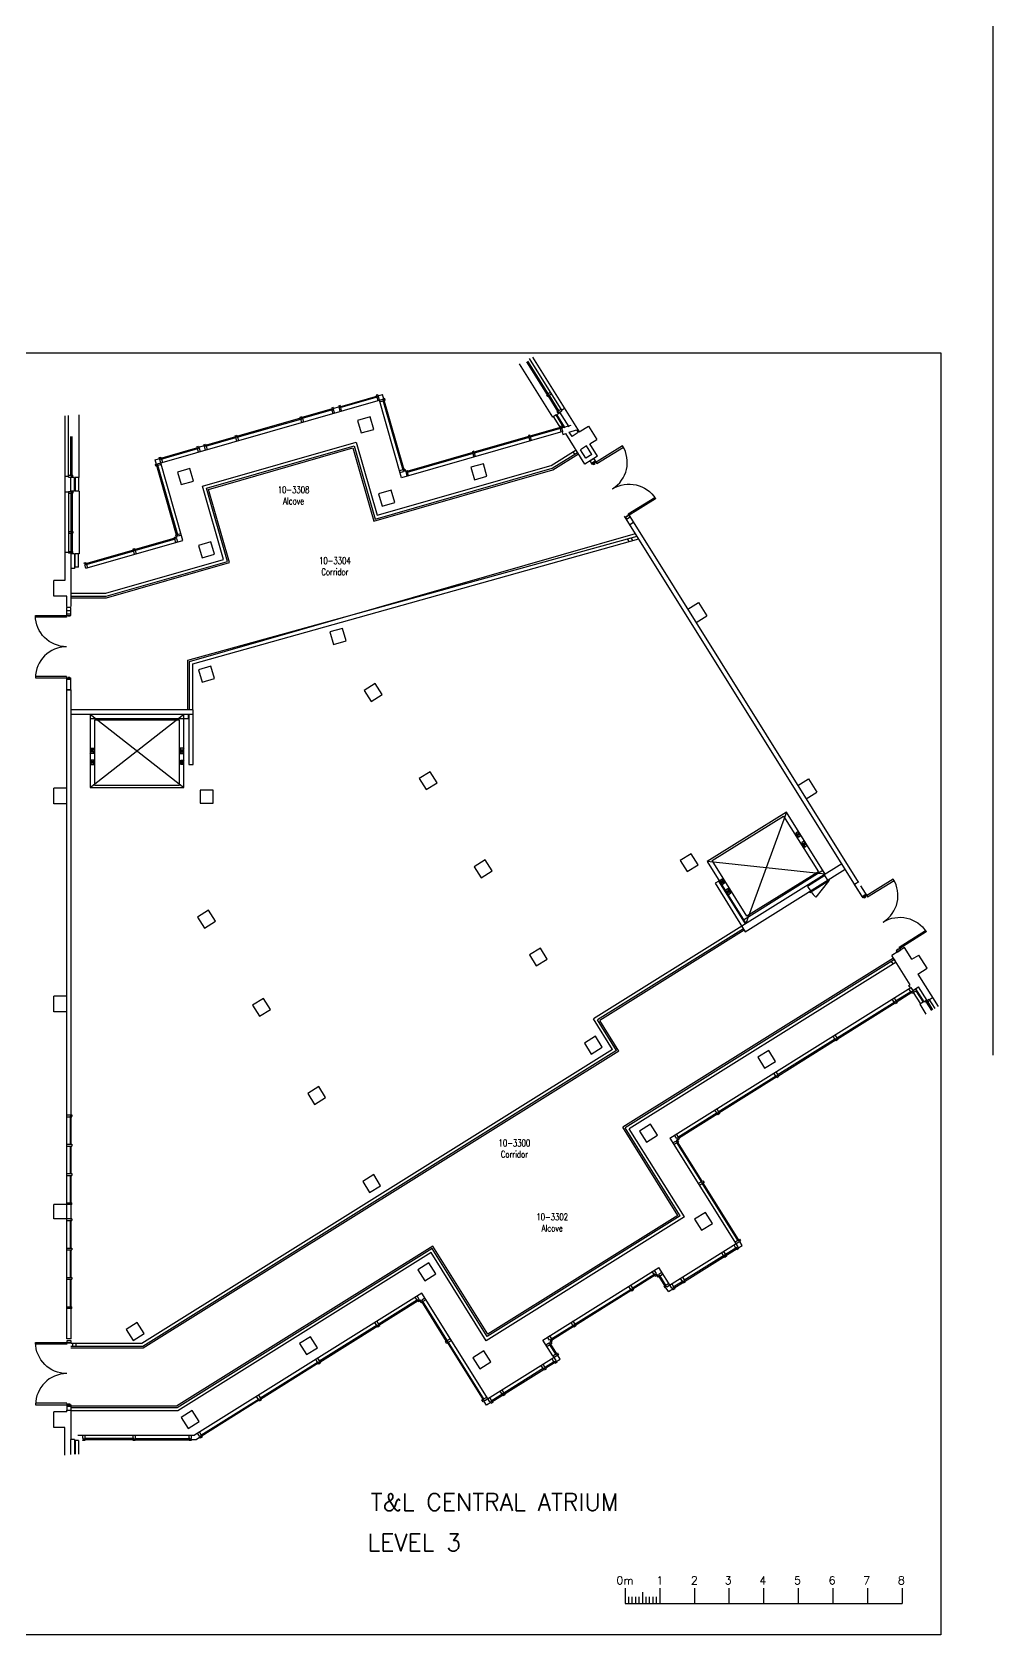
# Model space of a CAD drawing. Extents: x 11182 to 734459, y -1391328 to 152085.
# Drawn here: x 42582 to 70325, y -1153442 to -1107169 of the extents above; entities that cross this region are included whole.
import ezdxf
from ezdxf.enums import TextEntityAlignment as Align

# ---------------------------------------------------------------- set-up
doc = ezdxf.new("R2010")
doc.units = 0
doc.header["$LTSCALE"] = 500
doc.header["$MEASUREMENT"] = 0
doc.layers.get('0').update_dxf_attribs({"linetype": 'CONTINUOUS'})
doc.layers.add('0_Defpoints', color=106, linetype='CONTINUOUS', plot=False)
for name, color, linetype in [('0_room_data', 7, 'CONTINUOUS'), ('0_text', 7, 'CONTINUOUS'), ('1_Wall_Exist', 251, 'CONTINUOUS'), ('3_Text', 7, 'CONTINUOUS')]:
    doc.layers.add(name, color=color, linetype=linetype)
doc.styles.add('1_200', font='simplex.shx', dxfattribs={"width": 0.75, "height": 460})
doc.styles.get("Standard").update_dxf_attribs({"font": 'ROMANS', "height": 200})

# ---------------------------------------------------------------- blocks, each defined once
blk = doc.blocks.new('room_data')
at = {"layer": '3_Text', "style": '1_200', "width": 0.75}
for tag, p in [('ROOMNUM', (0, 0)), ('ROOMUSE', (0, -575))]:
    blk.add_attdef(tag, text='', height=345, dxfattribs=at).set_placement(p, align=Align.MIDDLE_CENTER)

msp = doc.modelspace()

# ---------------------------------------------------------------- linework, layer by layer
for p, q in [((59704, -1152091), (59704, -1152537)), ((60704, -1152091), (60704, -1152537)), ((61704, -1152091), (61704, -1152537)), ((62704, -1152091), (62704, -1152537)), ((63704, -1152091), (63704, -1152537)), ((64704, -1152091), (64704, -1152537)), ((65704, -1152091), (65704, -1152537)), ((66704, -1152091), (66704, -1152537)), ((67704, -1152091), (67704, -1152537)), ((59704, -1152537), (67704, -1152537)), ((59804, -1152337), (59804, -1152537)), ((59904, -1152337), (59904, -1152537)), ((60004, -1152337), (60004, -1152537)), ((60104, -1152337), (60104, -1152537)), ((60204, -1152205), (60204, -1152537)), ((60304, -1152337), (60304, -1152537)), ((60404, -1152337), (60404, -1152537)), ((60504, -1152337), (60504, -1152537)), ((60604, -1152337), (60604, -1152537))]:
    msp.add_line(p, q)
at = {"layer": '0_Defpoints'}
msp.add_line((70325, -1033261), (70325, -1136702), dxfattribs=at)
msp.add_lwpolyline([(11182, -1116426), (68816, -1116426), (68816, -1153442), (11182, -1153442)], close=True, dxfattribs=at)
at = {"layer": '1_Wall_Exist'}
for p, q in [((57617, -1118284), (56658, -1116749)), ((56857, -1116685), (57456, -1117644)), ((56889, -1116666), (57488, -1117624)), ((56931, -1116596), (57875, -1118106)), ((57032, -1116553), (58382, -1118713)), ((46200, -1119634), (52708, -1117767)), ((51471, -1117984), (52701, -1117631)), ((52545, -1117708), (51493, -1118010)), ((52566, -1117641), (52518, -1117655)), ((52518, -1117655), (52526, -1117682)), ((52534, -1117712), (52562, -1117809)), ((52537, -1117679), (52545, -1117708)), ((52569, -1117702), (52561, -1117672)), ((52574, -1117668), (52566, -1117641)), ((52582, -1117698), (52569, -1117702)), ((53253, -1120035), (52582, -1117698)), ((52624, -1117844), (52722, -1117816)), ((53325, -1119807), (52701, -1117631)), ((52711, -1117778), (52708, -1117767)), ((52741, -1117770), (52711, -1117778)), ((52718, -1117802), (52748, -1117794)), ((53295, -1119816), (52718, -1117802)), ((52765, -1117751), (52738, -1117759)), ((52752, -1117807), (52779, -1117799)), ((52779, -1117799), (52765, -1117751)), ((57450, -1117634), (57434, -1117644)), ((57434, -1117644), (57461, -1117686)), ((57488, -1117624), (57456, -1117644)), ((57488, -1117624), (57456, -1117644)), ((57477, -1117676), (57461, -1117686)), ((57501, -1117645), (57470, -1117665)), ((57470, -1117665), (57762, -1118133)), ((57543, -1117576), (57482, -1117614)), ((57501, -1117645), (57793, -1118114)), ((57570, -1117618), (57508, -1117657)), ((43524, -1118250), (43524, -1122998)), ((43632, -1120014), (43632, -1118234)), ((43945, -1120029), (43945, -1118219)), ((48493, -1118838), (50344, -1118307)), ((48502, -1118868), (50339, -1118341)), ((50323, -1118284), (50371, -1118270)), ((50331, -1118311), (50323, -1118284)), ((50339, -1118341), (50352, -1118337)), ((50367, -1118439), (50339, -1118341)), ((50352, -1118337), (50344, -1118307)), ((51244, -1118049), (50368, -1118300)), ((50368, -1118300), (50376, -1118330)), ((50371, -1118270), (50379, -1118297)), ((50376, -1118330), (50387, -1118327)), ((51253, -1118079), (50382, -1118329)), ((50387, -1118327), (50415, -1118425)), ((51274, -1118012), (51226, -1118025)), ((51226, -1118025), (51233, -1118052)), ((51253, -1118079), (51242, -1118082)), ((51242, -1118082), (51270, -1118180)), ((51244, -1118049), (51253, -1118079)), ((51447, -1117991), (51268, -1118042)), ((51277, -1118072), (51268, -1118042)), ((51281, -1118038), (51274, -1118012)), ((51290, -1118068), (51277, -1118072)), ((51318, -1118166), (51290, -1118068)), ((51476, -1117953), (51428, -1117967)), ((51428, -1117967), (51436, -1117994)), ((51455, -1118021), (51445, -1118024)), ((51445, -1118024), (51473, -1118122)), ((51447, -1117991), (51455, -1118021)), ((51480, -1118014), (51471, -1117984)), ((51484, -1117980), (51476, -1117953)), ((51493, -1118010), (51480, -1118014)), ((51521, -1118108), (51493, -1118010)), ((52342, -1118279), (51982, -1118383)), ((51982, -1118383), (52085, -1118743)), ((52446, -1118640), (52342, -1118279)), ((57715, -1118223), (57617, -1118284)), ((57845, -1118602), (57638, -1118271)), ((57921, -1118554), (57715, -1118223)), ((57736, -1118210), (57821, -1118157)), ((57973, -1118590), (57736, -1118210)), ((57755, -1118122), (57739, -1118132)), ((57755, -1118122), (57739, -1118132)), ((57765, -1118174), (57739, -1118132)), ((57793, -1118114), (57762, -1118133)), ((57765, -1118174), (57875, -1118106)), ((57848, -1118063), (57786, -1118102)), ((57848, -1118063), (57786, -1118102)), ((57813, -1118144), (58077, -1118568)), ((57958, -1118035), (57866, -1118092)), ((43705, -1119978), (43705, -1118848)), ((43742, -1119978), (43742, -1118848)), ((47590, -1119097), (48469, -1118845)), ((48448, -1118822), (48497, -1118808)), ((48456, -1118849), (48448, -1118822)), ((48478, -1118875), (48469, -1118845)), ((48493, -1118838), (48502, -1118868)), ((48497, -1118808), (48504, -1118835)), ((48502, -1118868), (48513, -1118865)), ((48513, -1118865), (48541, -1118962)), ((52085, -1118743), (52446, -1118640)), ((57903, -1118702), (53253, -1120035)), ((56930, -1118843), (55334, -1119300)), ((56959, -1118805), (56911, -1118819)), ((56911, -1118819), (56919, -1118846)), ((56919, -1118846), (56930, -1118843)), ((56930, -1118843), (56938, -1118873)), ((57829, -1118585), (56954, -1118836)), ((56954, -1118836), (56967, -1118832)), ((56962, -1118866), (56954, -1118836)), ((56967, -1118832), (56959, -1118805)), ((57837, -1118615), (56962, -1118866)), ((57003, -1118960), (56975, -1118862)), ((57858, -1118547), (57810, -1118561)), ((57810, -1118561), (57818, -1118588)), ((57818, -1118588), (57829, -1118585)), ((57826, -1118618), (57854, -1118716)), ((57829, -1118585), (57837, -1118615)), ((57845, -1118602), (57921, -1118554)), ((57853, -1118578), (57866, -1118574)), ((57861, -1118608), (57853, -1118578)), ((57866, -1118574), (57858, -1118547)), ((58141, -1118528), (57861, -1118608)), ((57903, -1118702), (57875, -1118604)), ((57887, -1118706), (57909, -1118783)), ((57909, -1118783), (57994, -1118758)), ((58547, -1119644), (57994, -1118758)), ((58094, -1118716), (58306, -1118655)), ((58174, -1118843), (58094, -1118716)), ((58354, -1118731), (58174, -1118843)), ((58306, -1118655), (58354, -1118731)), ((58382, -1118713), (58645, -1118549)), ((58645, -1118549), (58884, -1118932)), ((46133, -1119515), (47364, -1119162)), ((46307, -1119497), (47372, -1119192)), ((47343, -1119139), (47391, -1119125)), ((47351, -1119166), (47343, -1119139)), ((47387, -1119293), (47359, -1119196)), ((47372, -1119192), (47364, -1119162)), ((47388, -1119155), (47566, -1119104)), ((47399, -1119152), (47388, -1119155)), ((47388, -1119155), (47396, -1119185)), ((47391, -1119125), (47399, -1119152)), ((47396, -1119185), (47407, -1119182)), ((47407, -1119182), (47435, -1119279)), ((47508, -1120276), (51940, -1119006)), ((47545, -1119081), (47593, -1119067)), ((47553, -1119108), (47545, -1119081)), ((47566, -1119104), (47553, -1119108)), ((47562, -1119137), (47575, -1119134)), ((47590, -1119235), (47562, -1119137)), ((47575, -1119134), (47566, -1119104)), ((47590, -1119097), (47599, -1119127)), ((47593, -1119067), (47601, -1119094)), ((47599, -1119127), (48470, -1118877)), ((47599, -1119127), (47610, -1119124)), ((47610, -1119124), (47638, -1119221)), ((47616, -1120336), (51880, -1119114)), ((47678, -1120371), (51845, -1119176)), ((48465, -1118879), (48478, -1118875)), ((48493, -1118976), (48465, -1118879)), ((51845, -1119176), (52452, -1121291)), ((51880, -1119114), (52486, -1121229)), ((51940, -1119006), (52546, -1121120)), ((55310, -1119307), (53406, -1119853)), ((55339, -1119270), (55291, -1119283)), ((55291, -1119283), (55299, -1119310)), ((55310, -1119307), (55319, -1119337)), ((55334, -1119300), (55347, -1119297)), ((55343, -1119330), (55334, -1119300)), ((55347, -1119297), (55339, -1119270)), ((56938, -1118873), (55343, -1119330)), ((55384, -1119424), (55356, -1119326)), ((56927, -1118876), (56955, -1118973)), ((57567, -1119681), (58288, -1119230)), ((57603, -1119762), (58335, -1119304)), ((58250, -1119357), (58203, -1119283)), ((58593, -1119114), (58413, -1119227)), ((58568, -1119473), (58413, -1119227)), ((58747, -1119361), (58593, -1119114)), ((58685, -1119057), (58884, -1118932)), ((58910, -1119417), (58685, -1119057)), ((59631, -1119114), (58762, -1119657)), ((58891, -1119629), (59654, -1119152)), ((59654, -1119152), (59631, -1119114)), ((46757, -1121690), (46133, -1119515)), ((46143, -1119650), (46170, -1119642)), ((46157, -1119698), (46143, -1119650)), ((46184, -1119690), (46157, -1119698)), ((46173, -1119653), (46203, -1119645)), ((46210, -1119669), (46180, -1119677)), ((46203, -1119645), (46200, -1119634)), ((46787, -1121682), (46210, -1119669)), ((46311, -1119654), (46214, -1119682)), ((46253, -1119451), (46301, -1119437)), ((46261, -1119478), (46253, -1119451)), ((46270, -1119508), (46283, -1119504)), ((46940, -1121845), (46270, -1119508)), ((46283, -1119504), (46274, -1119474)), ((46298, -1119467), (46307, -1119497)), ((46301, -1119437), (46309, -1119464)), ((46318, -1119494), (46346, -1119592)), ((47142, -1119770), (46781, -1119874)), ((47245, -1120131), (47142, -1119770)), ((52486, -1121229), (57603, -1119762)), ((52546, -1121120), (57567, -1119681)), ((53349, -1119788), (53322, -1119796)), ((53349, -1119788), (53371, -1119863)), ((55319, -1119337), (53414, -1119883)), ((55612, -1119630), (55251, -1119734)), ((55251, -1119734), (55355, -1120094)), ((55308, -1119340), (55336, -1119438)), ((55715, -1119991), (55612, -1119630)), ((57623, -1119808), (58361, -1119346)), ((58910, -1119417), (58547, -1119644)), ((58747, -1119361), (58568, -1119473)), ((58802, -1119485), (58696, -1119551)), ((58762, -1119657), (58696, -1119551)), ((58735, -1119614), (58841, -1119548)), ((58787, -1119641), (58795, -1119655)), ((58795, -1119655), (58838, -1119628)), ((58802, -1119485), (58891, -1119629)), ((58838, -1119628), (58830, -1119615)), ((43632, -1119998), (43524, -1119998)), ((43632, -1119964), (43705, -1119964)), ((43632, -1120014), (43761, -1120014)), ((43705, -1119978), (43742, -1119978)), ((43705, -1120434), (43705, -1120014)), ((43805, -1120029), (43705, -1120029)), ((43742, -1119964), (43761, -1119964)), ((43761, -1120014), (43761, -1119964)), ((43805, -1120419), (43805, -1120029)), ((43945, -1120029), (43830, -1120029)), ((43830, -1120029), (43830, -1120419)), ((43920, -1120029), (43920, -1120419)), ((46781, -1119874), (46885, -1120234)), ((46885, -1120234), (47245, -1120131)), ((52452, -1121291), (57623, -1119808)), ((53292, -1119805), (53195, -1119833)), ((53208, -1119881), (53306, -1119853)), ((53325, -1119807), (53295, -1119816)), ((53302, -1119840), (53332, -1119831)), ((53306, -1119853), (53302, -1119840)), ((53332, -1119831), (53336, -1119844)), ((53336, -1119844), (53411, -1119823)), ((53371, -1119863), (53382, -1119860)), ((53390, -1119890), (53379, -1119893)), ((53379, -1119893), (53407, -1119991)), ((53382, -1119860), (53390, -1119890)), ((53414, -1119883), (53406, -1119853)), ((53419, -1119850), (53411, -1119823)), ((53455, -1119977), (53427, -1119879)), ((55355, -1120094), (55715, -1119991)), ((43632, -1120450), (43524, -1120450)), ((43632, -1120434), (43632, -1122214)), ((43632, -1120434), (43761, -1120434)), ((43632, -1120484), (43705, -1120484)), ((43805, -1120419), (43705, -1120419)), ((43705, -1120471), (43705, -1121601)), ((43705, -1120471), (43742, -1120471)), ((43742, -1120471), (43742, -1121601)), ((43742, -1120484), (43761, -1120484)), ((43761, -1120434), (43761, -1120484)), ((43945, -1120419), (43830, -1120419)), ((43945, -1120419), (43945, -1122229)), ((48114, -1122391), (47508, -1120276)), ((48223, -1122451), (47616, -1120336)), ((48284, -1122485), (47678, -1120371)), ((52949, -1120394), (52588, -1120497)), ((52588, -1120497), (52692, -1120858)), ((53052, -1120754), (52949, -1120394)), ((60585, -1120641), (59716, -1121184)), ((59798, -1121080), (60561, -1120603)), ((60561, -1120603), (60585, -1120641)), ((52692, -1120858), (53052, -1120754)), ((66550, -1132122), (59689, -1121142)), ((59732, -1121155), (59775, -1121128)), ((59741, -1121168), (59732, -1121155)), ((59742, -1121227), (59848, -1121161)), ((59775, -1121128), (59784, -1121141)), ((59795, -1121076), (66438, -1131707)), ((59848, -1121161), (59798, -1121080)), ((43632, -1121589), (43705, -1121589)), ((43632, -1121639), (43705, -1121639)), ((43705, -1121601), (43742, -1121601)), ((43705, -1121626), (43742, -1121626)), ((43705, -1121626), (43705, -1122178)), ((43742, -1121589), (43761, -1121589)), ((43742, -1121626), (43742, -1122178)), ((43742, -1121639), (43761, -1121639)), ((43761, -1121589), (43761, -1121639)), ((59716, -1121184), (59742, -1121227)), ((59842, -1121386), (59948, -1121320)), ((44136, -1122649), (46940, -1121845)), ((45500, -1122091), (45548, -1122077)), ((45507, -1122118), (45500, -1122091)), ((45544, -1122107), (46714, -1121772)), ((45548, -1122077), (45555, -1122104)), ((45553, -1122137), (46722, -1121802)), ((46693, -1121749), (46768, -1121727)), ((46701, -1121776), (46693, -1121749)), ((46737, -1121903), (46709, -1121806)), ((46722, -1121802), (46714, -1121772)), ((46727, -1121687), (46754, -1121679)), ((46727, -1121687), (46749, -1121762)), ((46749, -1121762), (46738, -1121765)), ((46738, -1121765), (46746, -1121795)), ((46746, -1121795), (46757, -1121792)), ((46757, -1121690), (46787, -1121682)), ((46757, -1121792), (46785, -1121890)), ((46794, -1121706), (46764, -1121714)), ((46764, -1121714), (46768, -1121727)), ((46784, -1121671), (46882, -1121643)), ((46798, -1121719), (46794, -1121706)), ((46896, -1121691), (46798, -1121719)), ((47082, -1125300), (60054, -1121725)), ((47132, -1125337), (60005, -1121646)), ((47220, -1125403), (60100, -1121800)), ((47748, -1121885), (47388, -1121988)), ((47388, -1121988), (47491, -1122349)), ((47851, -1122246), (47748, -1121885)), ((59824, -1121877), (59777, -1121801)), ((59925, -1121849), (59878, -1121774)), ((43632, -1122198), (43524, -1122198)), ((43632, -1122164), (43705, -1122164)), ((43761, -1122214), (43632, -1122214)), ((43705, -1122178), (43742, -1122178)), ((43705, -1122214), (43705, -1122656)), ((43805, -1122229), (43705, -1122229)), ((43742, -1122164), (43761, -1122164)), ((43761, -1122214), (43761, -1122164)), ((43805, -1122229), (43805, -1122653)), ((43830, -1122619), (43830, -1122229)), ((43945, -1122229), (43830, -1122229)), ((43920, -1122619), (43920, -1122229)), ((44091, -1122495), (44139, -1122481)), ((44099, -1122522), (44091, -1122495)), ((44112, -1122518), (44099, -1122522)), ((44108, -1122552), (44121, -1122548)), ((44136, -1122649), (44108, -1122552)), ((44121, -1122548), (44112, -1122518)), ((44136, -1122511), (45520, -1122114)), ((44147, -1122508), (44136, -1122511)), ((44136, -1122511), (44145, -1122541)), ((44139, -1122481), (44147, -1122508)), ((44145, -1122541), (45529, -1122144)), ((44145, -1122541), (44156, -1122538)), ((44156, -1122538), (44184, -1122636)), ((44713, -1123367), (48114, -1122391)), ((44725, -1123454), (48223, -1122451)), ((44732, -1123504), (48284, -1122485)), ((45520, -1122114), (45507, -1122118)), ((45516, -1122148), (45529, -1122144)), ((45544, -1122246), (45516, -1122148)), ((45529, -1122144), (45520, -1122114)), ((45544, -1122107), (45553, -1122137)), ((45564, -1122134), (45592, -1122232)), ((47491, -1122349), (47851, -1122246)), ((43214, -1123450), (43214, -1122998)), ((43524, -1122998), (43214, -1122998)), ((43805, -1122653), (43705, -1122653)), ((43708, -1123749), (43708, -1122653)), ((43920, -1122619), (43830, -1122619)), ((43583, -1123450), (43214, -1123450)), ((43583, -1123749), (43583, -1123450)), ((43708, -1123367), (44713, -1123367)), ((43708, -1123454), (44725, -1123454)), ((43580, -1123777), (43580, -1124058)), ((43705, -1123777), (43580, -1123777)), ((43708, -1123875), (43583, -1123875)), ((43705, -1124013), (43705, -1123777)), ((43708, -1123504), (44732, -1123504)), ((61515, -1123830), (61824, -1123637)), ((61824, -1123637), (62064, -1124021)), ((42680, -1124058), (42680, -1124013)), ((42680, -1124013), (43705, -1124013)), ((43580, -1124058), (42680, -1124058)), ((43580, -1123963), (43705, -1123963)), ((43624, -1124029), (43624, -1124013)), ((43675, -1124029), (43624, -1124029)), ((43675, -1124013), (43675, -1124029)), ((51544, -1124384), (51184, -1124488)), ((51648, -1124745), (51544, -1124384)), ((61755, -1124214), (62064, -1124021)), ((51184, -1124488), (51287, -1124848)), ((51287, -1124848), (51648, -1124745)), ((47082, -1126739), (47082, -1125300)), ((47132, -1126739), (47132, -1125337)), ((43580, -1125769), (42680, -1125769)), ((42680, -1125769), (42680, -1125813)), ((43580, -1125769), (43580, -1126155)), ((43675, -1125798), (43624, -1125798)), ((43624, -1125798), (43624, -1125813)), ((43675, -1125813), (43675, -1125798)), ((47220, -1126739), (47220, -1125403)), ((47748, -1125473), (47388, -1125576)), ((47388, -1125576), (47491, -1125937)), ((47851, -1125833), (47748, -1125473)), ((42680, -1125813), (43705, -1125813)), ((43705, -1125864), (43580, -1125864)), ((43580, -1126155), (43705, -1126155)), ((43584, -1144890), (43584, -1126162)), ((43708, -1126162), (43584, -1126162)), ((43705, -1126155), (43705, -1125813)), ((43708, -1138429), (43708, -1126162)), ((47491, -1125937), (47851, -1125833)), ((52488, -1125979), (52170, -1126178)), ((52170, -1126178), (52369, -1126496)), ((52687, -1126297), (52488, -1125979)), ((52369, -1126496), (52687, -1126297)), ((47230, -1126739), (43708, -1126739)), ((43708, -1126864), (47230, -1126864)), ((44263, -1128974), (46963, -1126864)), ((44263, -1126864), (46963, -1128974)), ((44263, -1126864), (44263, -1128974)), ((47090, -1126991), (44263, -1126991)), ((44398, -1128921), (44398, -1127026)), ((44398, -1127026), (46828, -1127026)), ((46828, -1127026), (46828, -1128921)), ((46963, -1128974), (46963, -1126864)), ((47090, -1126864), (47090, -1126991)), ((47105, -1126864), (47105, -1128313)), ((47230, -1128313), (47230, -1126739)), ((44263, -1127995), (44363, -1127843)), ((44263, -1127843), (44363, -1127995)), ((44263, -1127843), (44363, -1127843)), ((44363, -1127995), (44263, -1127995)), ((44363, -1127843), (44363, -1127995)), ((46963, -1127995), (46863, -1127843)), ((46963, -1127843), (46863, -1127995)), ((46963, -1127843), (46863, -1127843)), ((46863, -1127843), (46863, -1127995)), ((46863, -1127995), (46963, -1127995)), ((44274, -1128313), (44363, -1128186)), ((44274, -1128186), (44363, -1128313)), ((44363, -1128186), (44274, -1128186)), ((44274, -1128186), (44274, -1128313)), ((44274, -1128313), (44363, -1128313)), ((44363, -1128313), (44363, -1128186)), ((46963, -1128313), (46874, -1128186)), ((46963, -1128186), (46874, -1128313)), ((46874, -1128313), (46874, -1128186)), ((46874, -1128186), (46963, -1128186)), ((46963, -1128313), (46874, -1128313)), ((47105, -1128313), (47230, -1128313)), ((54078, -1128523), (53760, -1128722)), ((54277, -1128841), (54078, -1128523)), ((43214, -1129450), (43214, -1128998)), ((43584, -1128998), (43214, -1128998)), ((44263, -1128974), (46963, -1128974)), ((46828, -1128921), (44398, -1128921)), ((53760, -1128722), (53959, -1129040)), ((53959, -1129040), (54277, -1128841)), ((64695, -1128919), (65004, -1128726)), ((65004, -1128726), (65243, -1129109)), ((43584, -1129450), (43214, -1129450)), ((47807, -1129055), (47432, -1129055)), ((47432, -1129055), (47432, -1129430)), ((47432, -1129430), (47807, -1129430)), ((47807, -1129430), (47807, -1129055)), ((64935, -1129302), (65243, -1129109)), ((64366, -1129685), (62077, -1131116)), ((62219, -1131089), (64280, -1129802)), ((64366, -1129685), (63195, -1132905)), ((64280, -1129802), (65284, -1131409)), ((65484, -1131475), (64366, -1129685)), ((64707, -1130252), (64632, -1130299)), ((64632, -1130299), (64775, -1130360)), ((64632, -1130299), (64699, -1130407)), ((64699, -1130407), (64707, -1130252)), ((64699, -1130407), (64775, -1130360)), ((64775, -1130360), (64707, -1130252)), ((61616, -1130888), (61298, -1131087)), ((61815, -1131206), (61616, -1130888)), ((64885, -1130515), (64800, -1130568)), ((64800, -1130568), (64966, -1130645)), ((64800, -1130568), (64881, -1130698)), ((64881, -1130698), (64885, -1130515)), ((64881, -1130698), (64966, -1130645)), ((55668, -1131068), (55350, -1131266)), ((55350, -1131266), (55549, -1131584)), ((55867, -1131386), (55668, -1131068)), ((61298, -1131087), (61497, -1131405)), ((61497, -1131405), (61815, -1131206)), ((65484, -1131475), (62077, -1131116)), ((62077, -1131116), (63195, -1132905)), ((63223, -1132696), (62219, -1131089)), ((65958, -1131179), (63074, -1132981)), ((63174, -1133141), (66058, -1131339)), ((66058, -1131339), (65958, -1131179)), ((55549, -1131584), (55867, -1131386)), ((62407, -1131678), (62301, -1131744)), ((62301, -1131744), (63174, -1133141)), ((63180, -1132914), (62407, -1131678)), ((62512, -1131624), (62437, -1131671)), ((62437, -1131671), (62579, -1131732)), ((62437, -1131671), (62504, -1131779)), ((62504, -1131779), (62512, -1131624)), ((62504, -1131779), (62579, -1131732)), ((62579, -1131732), (62512, -1131624)), ((63127, -1132798), (65417, -1131367)), ((65284, -1131409), (63223, -1132696)), ((65475, -1131518), (64974, -1131831)), ((65041, -1132011), (65608, -1131656)), ((65575, -1131677), (65208, -1132140)), ((65558, -1131651), (65475, -1131518)), ((65608, -1131656), (65592, -1131630)), ((66455, -1131696), (66332, -1131773)), ((66577, -1132165), (66332, -1131773)), ((66505, -1131813), (66707, -1132136)), ((67446, -1131621), (66577, -1132165)), ((66707, -1132136), (67470, -1131659)), ((67470, -1131659), (67446, -1131621)), ((62680, -1131893), (62595, -1131946)), ((62595, -1131946), (62761, -1132022)), ((62676, -1132075), (62680, -1131893)), ((62676, -1132075), (62761, -1132022)), ((62761, -1132022), (62680, -1131893)), ((64974, -1131831), (65058, -1131964)), ((65024, -1131985), (65041, -1132011)), ((66550, -1132122), (66656, -1132055)), ((66602, -1132149), (66611, -1132162)), ((66611, -1132162), (66654, -1132135)), ((66654, -1132135), (66645, -1132122)), ((47679, -1132522), (47361, -1132720)), ((47361, -1132720), (47560, -1133038)), ((47878, -1132840), (47679, -1132522)), ((47560, -1133038), (47878, -1132840)), ((63074, -1132981), (58788, -1135659)), ((63121, -1133055), (58908, -1135687)), ((63147, -1133097), (58977, -1135703)), ((63195, -1132906), (63127, -1132798)), ((68400, -1133148), (67531, -1133691)), ((67613, -1133587), (68377, -1133110)), ((68377, -1133110), (68400, -1133148)), ((57258, -1133611), (56940, -1133810)), ((57456, -1133929), (57258, -1133611)), ((67772, -1133600), (67409, -1133827)), ((67548, -1133662), (67591, -1133635)), ((67556, -1133675), (67548, -1133662)), ((67558, -1133734), (67664, -1133668)), ((67591, -1133635), (67599, -1133648)), ((67664, -1133668), (67613, -1133587)), ((67984, -1133938), (67772, -1133600)), ((56940, -1133810), (57138, -1134128)), ((57138, -1134128), (57456, -1133929)), ((67456, -1133901), (59637, -1138787)), ((67482, -1133944), (59706, -1138803)), ((67529, -1134018), (59826, -1138831)), ((67444, -1134071), (67398, -1133997)), ((67936, -1134670), (67409, -1133827)), ((67473, -1133935), (67526, -1134019)), ((67531, -1133691), (67558, -1133734)), ((67984, -1133938), (68183, -1133814)), ((68423, -1134197), (68183, -1133814)), ((68160, -1134362), (68423, -1134197)), ((68160, -1134362), (68747, -1135300)), ((43214, -1135450), (43214, -1134998)), ((43584, -1134998), (43214, -1134998)), ((60995, -1139101), (67955, -1134752)), ((67473, -1135053), (67526, -1135139)), ((67970, -1134862), (67511, -1135149)), ((67528, -1135175), (67986, -1134889)), ((67899, -1134693), (67936, -1134670)), ((67941, -1134761), (67899, -1134693)), ((67954, -1134872), (67900, -1134786)), ((67955, -1134752), (68008, -1134838)), ((67986, -1134889), (67970, -1134862)), ((67985, -1134922), (67971, -1134899)), ((68040, -1134888), (67985, -1134922)), ((68008, -1134838), (67993, -1134848)), ((67993, -1134848), (68010, -1134874)), ((68008, -1134838), (68178, -1134732)), ((68010, -1134874), (68025, -1134865)), ((68025, -1134893), (68101, -1134845)), ((68025, -1134865), (68040, -1134888)), ((68025, -1134893), (68231, -1135224)), ((68093, -1134785), (68329, -1135163)), ((68101, -1134845), (68308, -1135176)), ((68422, -1135122), (68178, -1134732)), ((68492, -1135097), (68584, -1135040)), ((43584, -1135450), (43214, -1135450)), ((49269, -1135066), (48951, -1135265)), ((48951, -1135265), (49150, -1135583)), ((49150, -1135583), (49468, -1135384)), ((49468, -1135384), (49269, -1135066)), ((65807, -1136214), (67488, -1135164)), ((65824, -1136240), (67504, -1135190)), ((67472, -1135173), (67418, -1135087)), ((67488, -1135164), (67472, -1135173)), ((67504, -1135190), (67488, -1135164)), ((67489, -1135200), (67504, -1135190)), ((67503, -1135224), (67489, -1135200)), ((67558, -1135190), (67503, -1135224)), ((67511, -1135149), (67528, -1135175)), ((67543, -1135166), (67558, -1135190)), ((68308, -1135176), (68210, -1135237)), ((68210, -1135237), (68389, -1135524)), ((68329, -1135163), (68414, -1135110)), ((68374, -1135152), (68484, -1135084)), ((68374, -1135152), (68401, -1135194)), ((68417, -1135184), (68401, -1135194)), ((68441, -1135153), (68410, -1135173)), ((68562, -1135416), (68410, -1135173)), ((68593, -1135396), (68441, -1135153)), ((68510, -1135126), (68448, -1135165)), ((68655, -1135358), (68484, -1135084)), ((59339, -1136541), (58788, -1135659)), ((59460, -1136569), (58908, -1135687)), ((59528, -1136585), (58977, -1135703)), ((58847, -1136155), (58529, -1136354)), ((58529, -1136354), (58728, -1136672)), ((59046, -1136473), (58847, -1136155)), ((65780, -1136231), (64096, -1137283)), ((64116, -1137307), (65797, -1136257)), ((65765, -1136240), (65711, -1136154)), ((65765, -1136120), (65819, -1136206)), ((65797, -1136257), (65780, -1136231)), ((65781, -1136267), (65797, -1136257)), ((65796, -1136291), (65781, -1136267)), ((65850, -1136257), (65796, -1136291)), ((65819, -1136206), (65804, -1136216)), ((65804, -1136216), (65820, -1136242)), ((65820, -1136242), (65835, -1136233)), ((65835, -1136233), (65850, -1136257)), ((59339, -1136541), (45754, -1145030)), ((59460, -1136569), (45779, -1145117)), ((59528, -1136585), (45793, -1145167)), ((58728, -1136672), (59046, -1136473)), ((63852, -1136566), (63534, -1136764)), ((63534, -1136764), (63733, -1137082)), ((63733, -1137082), (64051, -1136884)), ((64051, -1136884), (63852, -1136566)), ((64073, -1137298), (62390, -1138349)), ((62409, -1138374), (64089, -1137324)), ((64057, -1137307), (64003, -1137221)), ((64057, -1137187), (64111, -1137273)), ((64089, -1137324), (64073, -1137298)), ((64074, -1137334), (64089, -1137324)), ((64088, -1137357), (64074, -1137334)), ((64143, -1137324), (64088, -1137357)), ((64096, -1137283), (64113, -1137309)), ((64113, -1137309), (64128, -1137300)), ((64128, -1137300), (64143, -1137324)), ((50859, -1137610), (50541, -1137809)), ((50541, -1137809), (50739, -1138127)), ((51057, -1137928), (50859, -1137610)), ((50739, -1138127), (51057, -1137928)), ((62350, -1138374), (62296, -1138288)), ((62351, -1138254), (62404, -1138340)), ((43584, -1138429), (43729, -1138429)), ((43584, -1138481), (43686, -1138481)), ((43686, -1138467), (43714, -1138467)), ((43686, -1138467), (43686, -1139278)), ((43714, -1139278), (43714, -1138467)), ((43714, -1138481), (43729, -1138481)), ((43729, -1138429), (43729, -1138479)), ((60437, -1138700), (60119, -1138898)), ((60636, -1139018), (60437, -1138700)), ((61228, -1139075), (62366, -1138364)), ((61242, -1139103), (62382, -1138391)), ((62366, -1138364), (62350, -1138374)), ((62382, -1138391), (62366, -1138364)), ((62382, -1138424), (62367, -1138400)), ((62436, -1138390), (62382, -1138424)), ((62390, -1138349), (62406, -1138376)), ((62404, -1138340), (62393, -1138347)), ((62393, -1138347), (62409, -1138374)), ((62406, -1138376), (62421, -1138366)), ((62421, -1138366), (62436, -1138390)), ((61227, -1141331), (59637, -1138787)), ((61296, -1141347), (59706, -1138803)), ((61416, -1141375), (59826, -1138831)), ((60119, -1138898), (60318, -1139216)), ((60318, -1139216), (60636, -1139018)), ((60995, -1139101), (62957, -1142240)), ((61081, -1139237), (61167, -1139183)), ((61186, -1139102), (61132, -1139015)), ((61167, -1139183), (61176, -1139198)), ((61176, -1139198), (61203, -1139181)), ((61186, -1138981), (61240, -1139068)), ((61201, -1139092), (61186, -1139102)), ((61217, -1139205), (61191, -1139222)), ((61191, -1139222), (61911, -1140374)), ((61193, -1139167), (61271, -1139118)), ((61203, -1139181), (61193, -1139167)), ((61218, -1139118), (61201, -1139092)), ((61202, -1139128), (61218, -1139118)), ((61202, -1139128), (61251, -1139206)), ((61928, -1140342), (61217, -1139205)), ((61227, -1139221), (61217, -1139205)), ((61240, -1139068), (61225, -1139077)), ((61225, -1139077), (61242, -1139103)), ((61251, -1139206), (61227, -1139221)), ((61256, -1139094), (61271, -1139118)), ((43584, -1139278), (43729, -1139278)), ((43584, -1139328), (43729, -1139328)), ((43686, -1139328), (43686, -1140125)), ((43714, -1140125), (43714, -1139328)), ((43729, -1139278), (43729, -1139328)), ((61201, -1139237), (61115, -1139291)), ((43584, -1140125), (43729, -1140125)), ((43729, -1140125), (43729, -1140175)), ((43584, -1140175), (43729, -1140175)), ((43686, -1140175), (43686, -1140983)), ((43714, -1140983), (43714, -1140175)), ((52448, -1140154), (52130, -1140353)), ((52130, -1140353), (52329, -1140671)), ((52329, -1140671), (52647, -1140472)), ((52647, -1140472), (52448, -1140154)), ((61815, -1140413), (61902, -1140359)), ((61935, -1140413), (61849, -1140467)), ((61911, -1140374), (61937, -1140357)), ((61952, -1140381), (61926, -1140398)), ((62965, -1142060), (61926, -1140398)), ((61928, -1140342), (61952, -1140328)), ((61937, -1140357), (61928, -1140342)), ((61952, -1140328), (61986, -1140382)), ((62982, -1142029), (61952, -1140381)), ((61962, -1140397), (61952, -1140381)), ((61986, -1140382), (61962, -1140397)), ((43729, -1141020), (43214, -1141020)), ((43214, -1141429), (43214, -1141020)), ((43584, -1140972), (43686, -1140972)), ((43686, -1140983), (43714, -1140983)), ((43708, -1141429), (43708, -1140998)), ((43714, -1140972), (43729, -1140972)), ((43729, -1141020), (43729, -1140972)), ((43729, -1141429), (43214, -1141429)), ((43584, -1141481), (43686, -1141481)), ((43686, -1141467), (43714, -1141467)), ((43686, -1141467), (43686, -1142278)), ((43714, -1142278), (43714, -1141467)), ((43714, -1141481), (43729, -1141481)), ((43729, -1141429), (43729, -1141479)), ((61416, -1141375), (55696, -1144949)), ((61296, -1141347), (55723, -1144829)), ((61227, -1141331), (55739, -1144760)), ((62027, -1141244), (61709, -1141442)), ((61709, -1141442), (61908, -1141760)), ((62226, -1141562), (62027, -1141244)), ((61908, -1141760), (62226, -1141562)), ((43584, -1142278), (43729, -1142278)), ((43584, -1142328), (43729, -1142328)), ((43686, -1142328), (43686, -1143125)), ((43714, -1143125), (43714, -1142328)), ((43729, -1142278), (43729, -1142328)), ((54150, -1142216), (46755, -1146837)), ((54134, -1142285), (46769, -1146887)), ((54106, -1142405), (46794, -1146974)), ((55696, -1144949), (54106, -1142405)), ((55723, -1144829), (54134, -1142285)), ((55739, -1144760), (54150, -1142216)), ((62989, -1142100), (60912, -1143398)), ((62926, -1142259), (61402, -1143212)), ((61418, -1143238), (62943, -1142285)), ((62550, -1142494), (62496, -1142408)), ((62550, -1142374), (62604, -1142460)), ((62903, -1142274), (62849, -1142187)), ((62869, -1142099), (62955, -1142045)), ((62935, -1142290), (62918, -1142264)), ((62934, -1142324), (62919, -1142300)), ((62988, -1142290), (62934, -1142324)), ((62957, -1142240), (62942, -1142249)), ((62942, -1142249), (62959, -1142275)), ((62959, -1142275), (63086, -1142196)), ((62965, -1142060), (62991, -1142044)), ((62974, -1142266), (62988, -1142290)), ((63006, -1142068), (62980, -1142084)), ((62980, -1142084), (62989, -1142100)), ((62982, -1142029), (63006, -1142014)), ((62991, -1142044), (62982, -1142029)), ((63006, -1142014), (63040, -1142068)), ((63016, -1142083), (63006, -1142068)), ((63040, -1142068), (63016, -1142083)), ((63086, -1142196), (63016, -1142083)), ((54038, -1142698), (53720, -1142897)), ((53720, -1142897), (53919, -1143215)), ((54237, -1143016), (54038, -1142698)), ((57331, -1144928), (60680, -1142835)), ((60489, -1142954), (60544, -1142921)), ((60544, -1142921), (60597, -1143007)), ((61052, -1143430), (60680, -1142835)), ((62582, -1142511), (62565, -1142485)), ((62581, -1142544), (62566, -1142521)), ((62635, -1142511), (62581, -1142544)), ((62589, -1142470), (62605, -1142496)), ((62620, -1142487), (62635, -1142511)), ((43584, -1143125), (43729, -1143125)), ((43584, -1143175), (43729, -1143175)), ((43686, -1143175), (43686, -1143985)), ((43714, -1143985), (43714, -1143175)), ((43729, -1143125), (43729, -1143175)), ((53919, -1143215), (54237, -1143016)), ((59811, -1143378), (59865, -1143344)), ((59865, -1143464), (59811, -1143378)), ((59865, -1143344), (59919, -1143430)), ((60559, -1143031), (59908, -1143438)), ((60575, -1143057), (59924, -1143464)), ((60543, -1143041), (60489, -1142954)), ((60559, -1143031), (60543, -1143041)), ((60575, -1143057), (60559, -1143031)), ((60560, -1143067), (60575, -1143057)), ((60574, -1143091), (60560, -1143067)), ((60652, -1143042), (60574, -1143091)), ((60597, -1143007), (60582, -1143016)), ((60582, -1143016), (60599, -1143042)), ((60599, -1143042), (60614, -1143033)), ((60663, -1143111), (60614, -1143033)), ((60652, -1143042), (60662, -1143058)), ((60662, -1143058), (60689, -1143041)), ((60686, -1143096), (60663, -1143111)), ((60703, -1143065), (60677, -1143081)), ((60677, -1143081), (60686, -1143096)), ((60679, -1143026), (60765, -1142972)), ((60689, -1143041), (60679, -1143026)), ((60859, -1143372), (60686, -1143096)), ((60891, -1143365), (60703, -1143065)), ((60799, -1143026), (60713, -1143080)), ((60828, -1143375), (60851, -1143360)), ((60861, -1143429), (60828, -1143375)), ((60851, -1143360), (60861, -1143376)), ((60861, -1143376), (60887, -1143359)), ((60902, -1143383), (60876, -1143400)), ((60878, -1143344), (60964, -1143290)), ((60912, -1143398), (60902, -1143383)), ((61052, -1143310), (61106, -1143396)), ((61378, -1143226), (61091, -1143406)), ((61111, -1143430), (61394, -1143253)), ((61362, -1143236), (61309, -1143150)), ((61363, -1143116), (61417, -1143202)), ((61394, -1143253), (61378, -1143226)), ((61379, -1143263), (61394, -1143253)), ((61394, -1143286), (61379, -1143263)), ((61448, -1143252), (61394, -1143286)), ((61402, -1143212), (61418, -1143238)), ((61433, -1143229), (61448, -1143252)), ((53836, -1143574), (47277, -1147673)), ((53715, -1143770), (52578, -1144480)), ((53731, -1143796), (52591, -1144509)), ((53699, -1143780), (53645, -1143693)), ((53715, -1143770), (53699, -1143780)), ((53700, -1143660), (53753, -1143746)), ((53731, -1143796), (53715, -1143770)), ((53716, -1143806), (53731, -1143796)), ((53730, -1143830), (53716, -1143806)), ((53809, -1143781), (53730, -1143830)), ((53753, -1143746), (53739, -1143755)), ((53739, -1143755), (53755, -1143781)), ((53755, -1143781), (53770, -1143772)), ((53819, -1143850), (53770, -1143772)), ((53809, -1143781), (53818, -1143797)), ((53818, -1143797), (53845, -1143780)), ((53842, -1143835), (53819, -1143850)), ((54553, -1144973), (53832, -1143818)), ((53860, -1143804), (53833, -1143820)), ((53835, -1143765), (53921, -1143711)), ((53845, -1143780), (53835, -1143765)), ((55797, -1146713), (53836, -1143574)), ((54579, -1144956), (53858, -1143801)), ((53869, -1143819), (53860, -1143804)), ((53955, -1143765), (53869, -1143819)), ((58239, -1144481), (59881, -1143455)), ((58255, -1144507), (59881, -1143491)), ((59881, -1143455), (59865, -1143464)), ((59897, -1143481), (59881, -1143455)), ((59881, -1143491), (59897, -1143481)), ((59896, -1143515), (59881, -1143491)), ((59951, -1143481), (59896, -1143515)), ((59919, -1143430), (59904, -1143440)), ((59904, -1143440), (59921, -1143466)), ((59921, -1143466), (59936, -1143457)), ((59936, -1143457), (59951, -1143481)), ((60885, -1143415), (60861, -1143429)), ((60956, -1143527), (60876, -1143400)), ((60956, -1143527), (61084, -1143447)), ((61067, -1143421), (61052, -1143430)), ((61084, -1143447), (61067, -1143421)), ((61083, -1143481), (61068, -1143457)), ((61137, -1143447), (61083, -1143481)), ((61091, -1143406), (61107, -1143432)), ((61107, -1143432), (61122, -1143423)), ((61122, -1143423), (61137, -1143447)), ((43584, -1143972), (43686, -1143972)), ((43729, -1144020), (43584, -1144020)), ((43686, -1143985), (43714, -1143985)), ((43708, -1144890), (43708, -1144020)), ((43714, -1143972), (43729, -1143972)), ((43729, -1144020), (43729, -1143972)), ((45619, -1144422), (45301, -1144620)), ((45301, -1144620), (45499, -1144938)), ((45499, -1144938), (45817, -1144740)), ((45817, -1144740), (45619, -1144422)), ((52551, -1144497), (50867, -1145549)), ((52567, -1144524), (50887, -1145573)), ((52535, -1144507), (52481, -1144421)), ((52535, -1144387), (52589, -1144473)), ((52567, -1144524), (52551, -1144497)), ((52551, -1144534), (52567, -1144524)), ((52566, -1144557), (52551, -1144534)), ((52621, -1144523), (52566, -1144557)), ((52589, -1144473), (52574, -1144483)), ((52574, -1144483), (52591, -1144509)), ((52591, -1144509), (52606, -1144500)), ((52606, -1144500), (52621, -1144523)), ((57561, -1144904), (58211, -1144498)), ((57577, -1144931), (58232, -1144522)), ((58146, -1144419), (58200, -1144385)), ((58199, -1144505), (58146, -1144419)), ((58215, -1144495), (58199, -1144505)), ((58200, -1144385), (58254, -1144471)), ((58231, -1144522), (58215, -1144495)), ((58216, -1144532), (58231, -1144522)), ((58231, -1144555), (58216, -1144532)), ((58285, -1144521), (58231, -1144555)), ((58254, -1144471), (58239, -1144481)), ((58239, -1144481), (58255, -1144507)), ((58255, -1144507), (58270, -1144498)), ((58270, -1144498), (58285, -1144521)), ((42684, -1145043), (42684, -1144998)), ((42684, -1144998), (43709, -1144998)), ((43584, -1145043), (42684, -1145043)), ((43708, -1144890), (43584, -1144890)), ((43709, -1144948), (43584, -1144948)), ((43584, -1144948), (43584, -1145043)), ((43628, -1145014), (43628, -1144998)), ((43679, -1145014), (43628, -1145014)), ((43679, -1144998), (43679, -1145014)), ((45754, -1145030), (43705, -1145030)), ((45779, -1145117), (43705, -1145117)), ((45793, -1145167), (43705, -1145167)), ((43709, -1144998), (43709, -1144948)), ((43759, -1145117), (43759, -1145030)), ((43859, -1145117), (43859, -1145030)), ((50623, -1144832), (50305, -1145031)), ((50305, -1145031), (50504, -1145349)), ((50504, -1145349), (50822, -1145150)), ((50822, -1145150), (50623, -1144832)), ((54520, -1144972), (54543, -1144957)), ((54553, -1145026), (54520, -1144972)), ((54553, -1144973), (54579, -1144956)), ((54577, -1145011), (54553, -1145026)), ((54566, -1144994), (55607, -1146659)), ((54594, -1144980), (54568, -1144996)), ((54570, -1144940), (54656, -1144887)), ((54579, -1144956), (54570, -1144940)), ((55633, -1146643), (54593, -1144977)), ((54604, -1144995), (54594, -1144980)), ((54690, -1144941), (54604, -1144995)), ((57615, -1145382), (57331, -1144928)), ((57416, -1145064), (57502, -1145010)), ((57450, -1145118), (57416, -1145064)), ((57536, -1145065), (57450, -1145118)), ((57467, -1144843), (57522, -1144809)), ((57521, -1144929), (57467, -1144843)), ((57502, -1145010), (57512, -1145025)), ((57512, -1145025), (57538, -1145009)), ((57537, -1144919), (57521, -1144929)), ((57522, -1144809), (57576, -1144895)), ((57553, -1145033), (57527, -1145049)), ((57527, -1145049), (57536, -1145065)), ((57529, -1144994), (57607, -1144945)), ((57538, -1145009), (57529, -1144994)), ((57711, -1145344), (57536, -1145065)), ((57553, -1144946), (57537, -1144919)), ((57538, -1144955), (57553, -1144946)), ((57538, -1144955), (57587, -1145033)), ((57563, -1145048), (57553, -1145033)), ((57576, -1144895), (57561, -1144904)), ((57561, -1144904), (57577, -1144931)), ((57587, -1145033), (57563, -1145048)), ((57737, -1145328), (57563, -1145048)), ((57577, -1144931), (57592, -1144921)), ((57592, -1144921), (57607, -1144945)), ((50844, -1145564), (49157, -1146618)), ((50860, -1145590), (49174, -1146644)), ((50828, -1145574), (50774, -1145488)), ((50828, -1145454), (50882, -1145540)), ((50860, -1145590), (50844, -1145564)), ((50845, -1145600), (50860, -1145590)), ((50859, -1145624), (50845, -1145600)), ((50914, -1145590), (50859, -1145624)), ((50867, -1145549), (50884, -1145576)), ((50884, -1145576), (50899, -1145566)), ((50899, -1145566), (50914, -1145590)), ((55628, -1145242), (55310, -1145441)), ((55310, -1145441), (55509, -1145759)), ((55509, -1145759), (55827, -1145560)), ((55827, -1145560), (55628, -1145242)), ((57735, -1145383), (55657, -1146681)), ((57338, -1145751), (57284, -1145665)), ((57338, -1145631), (57392, -1145717)), ((57664, -1145547), (57377, -1145726)), ((57681, -1145573), (57397, -1145751)), ((57649, -1145557), (57595, -1145471)), ((57615, -1145382), (57701, -1145329)), ((57615, -1145382), (57703, -1145523)), ((57681, -1145573), (57664, -1145547)), ((57665, -1145583), (57681, -1145573)), ((57680, -1145607), (57665, -1145583)), ((57734, -1145573), (57680, -1145607)), ((57703, -1145523), (57688, -1145532)), ((57688, -1145532), (57704, -1145559)), ((57701, -1145329), (57711, -1145344)), ((57704, -1145559), (57832, -1145479)), ((57711, -1145344), (57737, -1145327)), ((57719, -1145549), (57734, -1145573)), ((57752, -1145351), (57725, -1145367)), ((57725, -1145367), (57735, -1145383)), ((57728, -1145312), (57751, -1145297)), ((57737, -1145327), (57728, -1145312)), ((57751, -1145297), (57785, -1145352)), ((57832, -1145479), (57752, -1145351)), ((57785, -1145352), (57762, -1145366)), ((57353, -1145741), (55837, -1146689)), ((55853, -1146715), (57370, -1145768)), ((57370, -1145768), (57353, -1145741)), ((57369, -1145801), (57354, -1145777)), ((57423, -1145767), (57369, -1145801)), ((57377, -1145726), (57394, -1145753)), ((57394, -1145753), (57409, -1145743)), ((57409, -1145743), (57423, -1145767)), ((49121, -1146641), (49067, -1146554)), ((49121, -1146521), (49175, -1146607)), ((49160, -1146616), (49176, -1146642)), ((55624, -1146627), (55710, -1146573)), ((55633, -1146643), (55624, -1146627)), ((55798, -1146593), (55852, -1146680)), ((56151, -1146493), (56097, -1146407)), ((56151, -1146373), (56205, -1146459)), ((56183, -1146510), (56166, -1146483)), ((56182, -1146543), (56167, -1146519)), ((56236, -1146509), (56182, -1146543)), ((56190, -1146468), (56206, -1146495)), ((56221, -1146485), (56236, -1146509)), ((43584, -1146754), (42684, -1146754)), ((42684, -1146754), (42684, -1146798)), ((42684, -1146798), (43709, -1146798)), ((43214, -1147450), (43214, -1146998)), ((43584, -1146998), (43214, -1146998)), ((43584, -1146754), (43584, -1146949)), ((43708, -1146849), (43584, -1146849)), ((43709, -1146849), (43584, -1146849)), ((43584, -1146998), (43584, -1146949)), ((43584, -1146949), (43709, -1146949)), ((43679, -1146782), (43628, -1146782)), ((43628, -1146782), (43628, -1146798)), ((43679, -1146798), (43679, -1146782)), ((46755, -1146837), (43705, -1146837)), ((46769, -1146887), (43705, -1146887)), ((46794, -1146974), (43705, -1146974)), ((43708, -1147802), (43708, -1146949)), ((43709, -1146949), (43709, -1146798)), ((47209, -1146966), (46891, -1147164)), ((47407, -1147284), (47209, -1146966)), ((49136, -1146631), (47453, -1147683)), ((49153, -1146657), (47469, -1147709)), ((49153, -1146657), (49136, -1146631)), ((49152, -1146691), (49137, -1146667)), ((49206, -1146657), (49152, -1146691)), ((49176, -1146642), (49191, -1146633)), ((49191, -1146633), (49206, -1146657)), ((55573, -1146658), (55597, -1146643)), ((55607, -1146713), (55573, -1146658)), ((55607, -1146659), (55633, -1146643)), ((55631, -1146698), (55607, -1146713)), ((55648, -1146666), (55622, -1146683)), ((55622, -1146683), (55631, -1146698)), ((55701, -1146810), (55631, -1146698)), ((55657, -1146681), (55648, -1146666)), ((55830, -1146730), (55701, -1146810)), ((55813, -1146704), (55797, -1146713)), ((55807, -1146707), (55797, -1146713)), ((55830, -1146730), (55813, -1146704)), ((55824, -1146734), (55814, -1146740)), ((55829, -1146764), (55814, -1146740)), ((55883, -1146730), (55829, -1146764)), ((55837, -1146689), (55853, -1146715)), ((55868, -1146706), (55883, -1146730)), ((43524, -1147450), (43214, -1147450)), ((43524, -1148250), (43524, -1147450)), ((46891, -1147164), (47089, -1147483)), ((47089, -1147483), (47407, -1147284)), ((43705, -1148234), (43705, -1147802)), ((43805, -1147802), (43705, -1147802)), ((43805, -1147802), (43805, -1148219)), ((43830, -1147829), (43830, -1148219)), ((43920, -1147829), (43830, -1147829)), ((43905, -1147673), (47277, -1147673)), ((43920, -1147829), (43920, -1148219)), ((44047, -1147774), (44047, -1147673)), ((44065, -1147774), (44047, -1147774)), ((44047, -1147833), (44047, -1147805)), ((44047, -1147805), (44065, -1147805)), ((44111, -1147833), (44047, -1147833)), ((44065, -1147805), (44065, -1147774)), ((45507, -1147774), (44093, -1147774)), ((44111, -1147774), (44093, -1147774)), ((44093, -1147774), (44093, -1147805)), ((45519, -1147805), (44093, -1147805)), ((44093, -1147805), (44111, -1147805)), ((44111, -1147673), (44111, -1147774)), ((44111, -1147805), (44111, -1147833)), ((45500, -1147774), (45500, -1147673)), ((45519, -1147774), (45500, -1147774)), ((45500, -1147833), (45500, -1147805)), ((45564, -1147833), (45500, -1147833)), ((45519, -1147805), (45519, -1147774)), ((45547, -1147774), (45547, -1147805)), ((45564, -1147774), (45547, -1147774)), ((45547, -1147805), (45564, -1147805)), ((45557, -1147774), (47146, -1147774)), ((45557, -1147805), (47134, -1147805)), ((45564, -1147673), (45564, -1147774)), ((45564, -1147805), (45564, -1147833)), ((47116, -1147774), (47116, -1147673)), ((47134, -1147774), (47116, -1147774)), ((47116, -1147833), (47116, -1147805)), ((47180, -1147833), (47116, -1147833)), ((47134, -1147805), (47134, -1147774)), ((47180, -1147774), (47162, -1147774)), ((47162, -1147774), (47162, -1147805)), ((47316, -1147805), (47162, -1147805)), ((47162, -1147805), (47180, -1147805)), ((47180, -1147673), (47180, -1147774)), ((47180, -1147805), (47180, -1147833)), ((47445, -1147724), (47316, -1147805)), ((47413, -1147708), (47359, -1147621)), ((47429, -1147698), (47413, -1147708)), ((47414, -1147587), (47467, -1147674)), ((47445, -1147724), (47429, -1147698)), ((47445, -1147758), (47430, -1147734)), ((47499, -1147724), (47445, -1147758)), ((47453, -1147683), (47469, -1147709)), ((47469, -1147709), (47484, -1147700)), ((47484, -1147700), (47499, -1147724))]:
    msp.add_line(p, q, dxfattribs=at)
for centre, radius, start, end in [((58868, -1119591), 900, 302, 32), ((43580, -1125813), 900, 90, 180), ((66683, -1132098), 900, 302, 32), ((65575, -1131677), 591, 212, 231.5807), ((43584, -1146798), 900, 90, 180)]:
    msp.add_arc(centre, radius, start, end, dxfattribs=at)
at = {"layer": '1_Wall_Exist', "extrusion": (0, 0, -1)}
for centre, start, end in [((-59822, -1121118), 58, 148), ((-43580, -1124013), 270, 360), ((-67637, -1133625), 58, 148), ((-43584, -1144998), 270, 0)]:
    msp.add_arc(centre, 900, start, end, dxfattribs=at)

# ---------------------------------------------------------------- block references
at = {"layer": '0_room_data', "xscale": 0.5657139806978375, "yscale": 0.5657139806978375, "zscale": 0.5657139806978375}
for p, values in [((50134, -1120382), {'ROOMNUM': '10-3308', 'ROOMUSE': 'Alcove'}), ((51327, -1122428), {'ROOMNUM': '10-3304', 'ROOMUSE': 'Corridor'}), ((56509, -1139240), {'ROOMNUM': '10-3300', 'ROOMUSE': 'Corridor'}), ((57600, -1141374), {'ROOMNUM': '10-3302', 'ROOMUSE': 'Alcove'})]:
    msp.add_blockref('room_data', p, dxfattribs=at).add_auto_attribs(values)

# ---------------------------------------------------------------- texts
at = {"layer": '0_text'}
for s, p in [('T&L CENTRAL ATRIUM', (52359, -1149855)), ('LEVEL 3', (52269, -1151022))]:
    msp.add_text(s, height=500, rotation=0, dxfattribs=at).set_placement(p)
for s, p in [('0m', (59704, -1151866)), ('1', (60704, -1151866)), ('2', (61704, -1151866)), ('3', (62680, -1151866)), ('4', (63680, -1151866)), ('5', (64680, -1151866)), ('6', (65680, -1151866)), ('7', (66680, -1151866)), ('8', (67680, -1151866))]:
    msp.add_text(s, height=231, rotation=0, dxfattribs=at).set_placement(p, align=Align.MIDDLE_CENTER)

doc.saveas('drawing.dxf')
